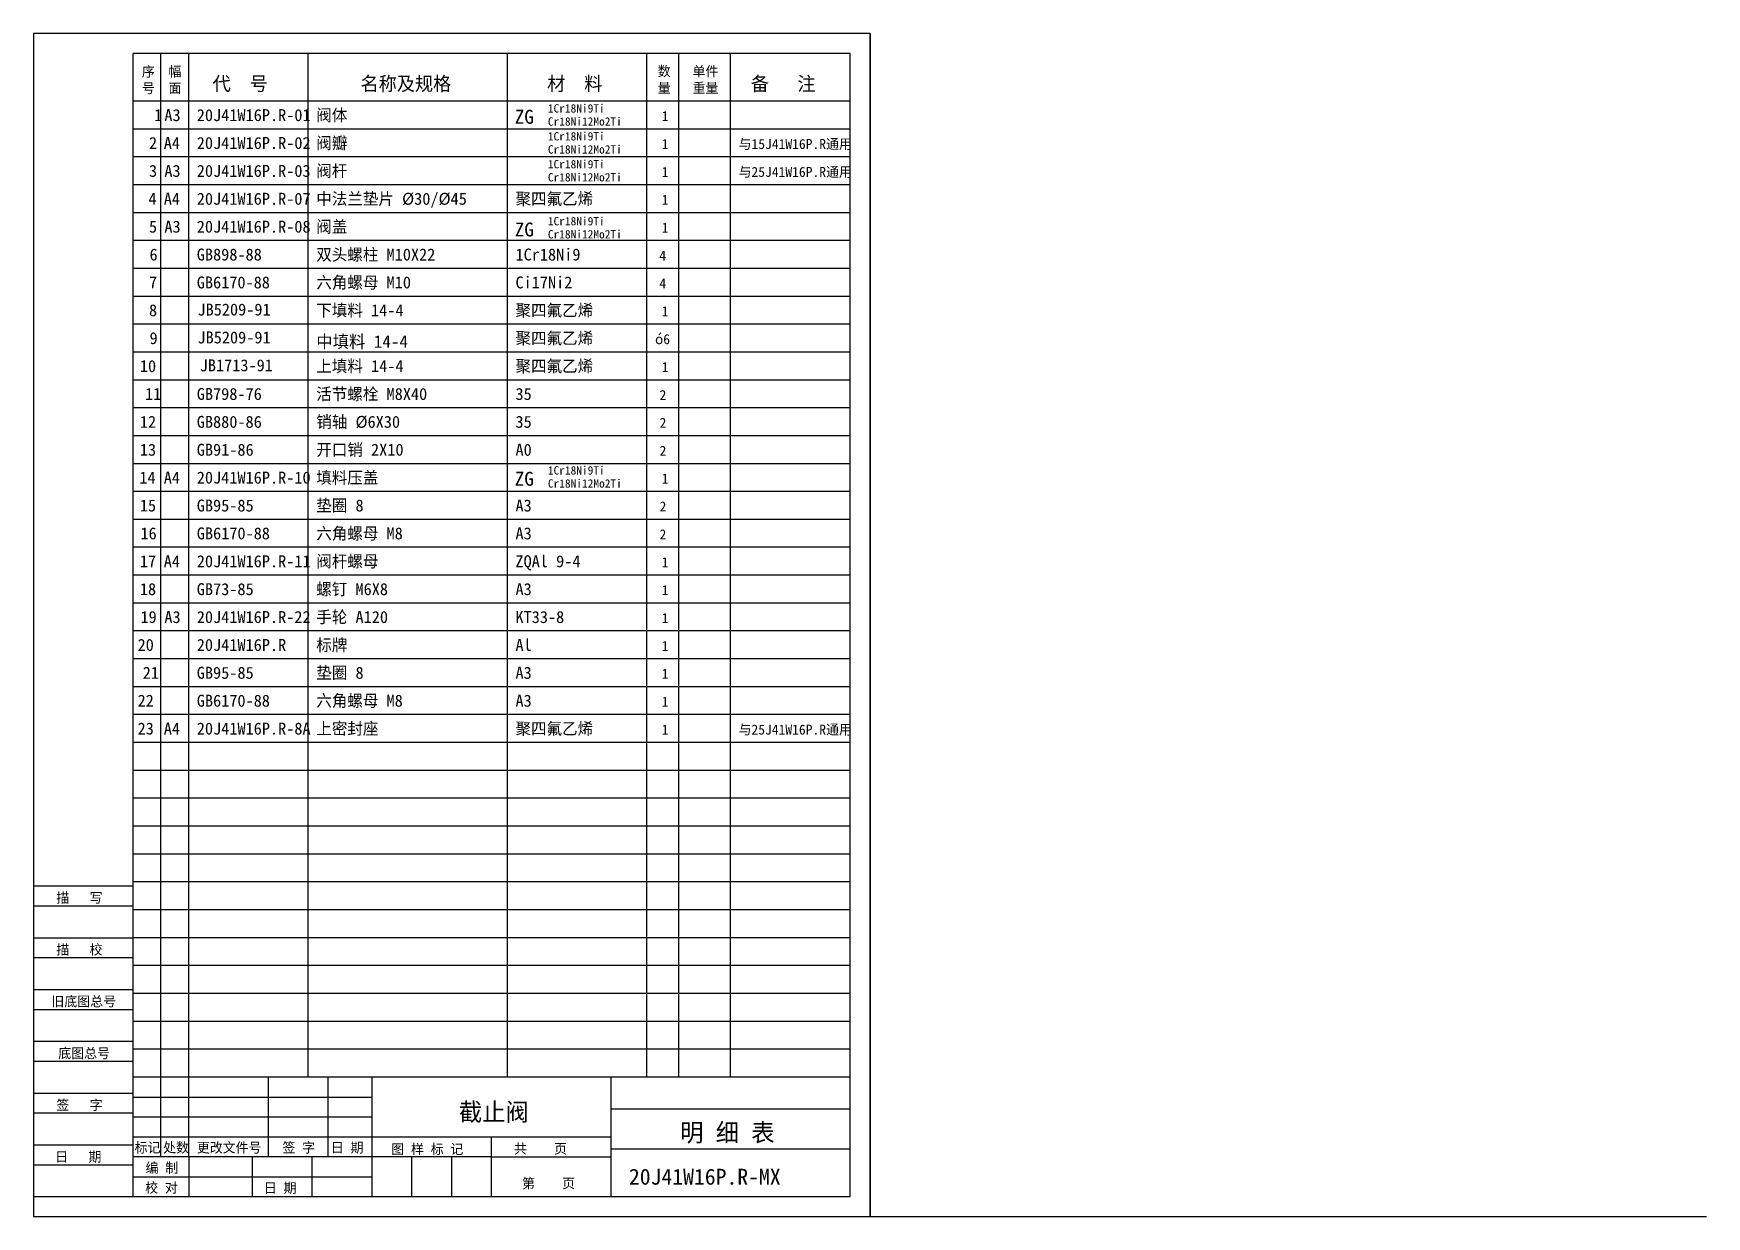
# Model space of a CAD drawing. Header units: metres. Extents: x 0 to 420, y 0 to 297.
import ezdxf

# ---------------------------------------------------------------- set-up
doc = ezdxf.new("R2010")
doc.units = ezdxf.units.M
for name, color, linetype in [('D', 1, 'Continuous'), ('FL', 5, 'Continuous'), ('T', 7, 'Continuous'), ('TL', 4, 'Continuous')]:
    doc.layers.add(name, color=color, linetype=linetype)

# ---------------------------------------------------------------- blocks, each defined once
blk = doc.blocks.new('MXBDT')
at = {"layer": 'FL'}
for p, q in [((0, 297), (0, 0)), ((210, 297), (0, 297)), ((210, 0), (210, 297)), ((205, 273), (25, 273)), ((205, 266), (25, 266)), ((205, 259), (25, 259)), ((205, 252), (25, 252)), ((205, 245), (25, 245)), ((205, 238), (25, 238)), ((205, 231), (25, 231)), ((205, 224), (25, 224)), ((205, 217), (25, 217)), ((205, 210), (25, 210)), ((205, 203), (25, 203)), ((205, 196), (25, 196)), ((205, 189), (25, 189)), ((205, 182), (25, 182)), ((205, 175), (25, 175)), ((205, 168), (25, 168)), ((205, 161), (25, 161)), ((205, 154), (25, 154)), ((205, 147), (25, 147)), ((205, 140), (25, 140)), ((205, 133), (25, 133)), ((205, 126), (25, 126)), ((205, 119), (25, 119)), ((205, 112), (25, 112)), ((205, 105), (25, 105)), ((205, 98), (25, 98)), ((205, 91), (25, 91)), ((205, 84), (25, 84)), ((0, 78), (25, 78)), ((205, 77), (25, 77)), ((0, 70), (25, 70)), ((205, 70), (25, 70)), ((0, 65), (25, 65)), ((205, 63), (25, 63)), ((0, 57), (25, 57)), ((205, 56), (25, 56)), ((0, 52), (25, 52)), ((205, 49), (25, 49)), ((0, 44), (25, 44)), ((205, 42), (25, 42)), ((0, 39), (25, 39)), ((0, 31), (25, 31)), ((25, 30), (85, 30)), ((0, 26), (25, 26)), ((25, 25), (85, 25)), ((0, 18), (25, 18)), ((25, 20), (85, 20)), ((0, 13), (25, 13)), ((39, 15), (39, 5)), ((70, 5), (70, 15)), ((115, 15), (145, 15)), ((25, 10), (85, 10)), ((0, 0), (210, 0))]:
    blk.add_line(p, q, dxfattribs=at)
at = {"layer": 'TL'}
for p, q in [((25, 5), (25, 292)), ((205, 292), (25, 292)), ((32, 35), (32, 292)), ((39, 35), (39, 292)), ((69, 35), (69, 292)), ((119, 35), (119, 292)), ((154, 35), (154, 292)), ((162, 35), (162, 292)), ((175, 35), (175, 292)), ((205, 5), (205, 292)), ((205, 280), (25, 280)), ((0, 83), (25, 83)), ((205, 35), (25, 35)), ((32, 15), (32, 35)), ((39, 15), (39, 35)), ((59, 15), (59, 35)), ((74, 15), (74, 35)), ((85, 5), (85, 35)), ((145, 5), (145, 35)), ((145, 27), (205, 27)), ((85, 20), (145, 20)), ((115, 5), (115, 20)), ((145, 17), (205, 17)), ((115, 15), (25, 15)), ((55, 5), (55, 15)), ((95, 5), (95, 15)), ((105, 5), (105, 15)), ((0, 5), (205, 5))]:
    blk.add_line(p, q, dxfattribs=at)
at = {"layer": 'T'}
for s, height, p in [('序', 2.5, (27.21, 286.18)), ('幅', 2.5, (33.9, 286.21)), ('代  号', 3.5, (44.97, 282.64)), ('名称及规格', 3.5, (82.11, 282.64)), ('材  料', 3.5, (128.96, 282.64)), ('数', 2.5, (156.7, 286.26)), ('单件', 2.5, (165.45, 286.26)), ('备   注', 3.5, (180.09, 282.64)), ('号', 2.5, (27.21, 282.02)), ('面', 2.5, (33.9, 282.04)), ('量', 2.5, (156.7, 282.09)), ('重量', 2.5, (165.45, 282.09)), ('描   写', 2.5, (5.74, 78.76)), ('描   校', 2.5, (5.74, 65.76)), ('旧底图总号', 2.5, (4.49, 52.76)), ('底图总号', 2.5, (6.22, 39.76)), ('签   字', 2.5, (5.74, 26.76)), ('明 细 表', 4.5, (162.36, 18.84)), ('标记', 2.5, (25.39, 16.07)), ('处数', 2.5, (32.54, 16.07)), ('更改文件号', 2.5, (41.01, 16.07)), ('签 字', 2.5, (62.5, 16.07)), ('日 期', 2.5, (74.64, 16.07)), ('图 样 标 记', 2.5, (89.81, 15.68)), (' 共    页', 2.5, (118.92, 15.79)), ('日   期', 2.5, (5.45, 13.76)), ('编 制', 2.5, (28.14, 10.99)), ('校 对', 2.5, (28.05, 5.99)), ('日 期', 2.5, (57.84, 5.93)), ('第    页', 2.5, (122.65, 7.1))]:
    blk.add_text(s, height=height, dxfattribs=at).set_placement(p)

msp = doc.modelspace()

# ---------------------------------------------------------------- linework, layer by layer
at = {"layer": 'FL'}
for p, q in [((210, 297), (210, 0)), ((210, 0), (420, 0))]:
    msp.add_line(p, q, dxfattribs=at)

# ---------------------------------------------------------------- block references
at = {"layer": 'T'}
msp.add_blockref('MXBDT', (0, 0), dxfattribs=at)

# ---------------------------------------------------------------- texts
at = {"layer": 'D'}
for s, height, p in [('1', 3, (30.29, 275)), ('A3', 3, (32.86, 275)), ('20J41W16P.R-01', 3, (41, 275)), ('阀体', 3, (71, 275)), ('ZG', 3.5, (120.84, 274.34)), ('1Cr18Ni9Ti', 2.1, (129.13, 277.14)), ('1', 2.5, (157.7, 275)), ('Cr18Ni12Mo2Ti', 2.1, (129.13, 273.85)), ('2', 3, (29, 268)), ('A4', 3, (32.71, 268)), ('20J41W16P.R-02', 3, (41, 268)), ('阀瓣', 3, (71, 268)), ('Cr18Ni12Mo2Ti', 2.1, (129.13, 266.85)), ('1Cr18Ni9Ti', 2.1, (129.13, 270.14)), ('1', 2.5, (157.7, 268)), ('与15J41W16P.R通用', 2.5, (177, 268)), ('1Cr18Ni9Ti', 2.1, (129.13, 263.14)), ('3', 3, (29, 261)), ('A3', 3, (32.86, 261)), ('20J41W16P.R-03', 3, (41, 261)), ('阀杆 ', 3, (71, 261)), ('Cr18Ni12Mo2Ti', 2.1, (129.13, 259.85)), ('1', 2.5, (157.7, 261)), ('与25J41W16P.R通用', 2.5, (177, 261)), ('4', 3, (28.86, 254)), ('A4', 3, (32.71, 254)), ('20J41W16P.R-07', 3, (41, 254)), ('中法兰垫片 %%C30/%%C45', 3, (71, 254)), ('聚四氟乙烯', 3, (121, 254)), ('1', 2.5, (157.7, 254)), ('5', 3, (29, 247)), ('A3', 3, (32.86, 247)), ('20J41W16P.R-08', 3, (41, 247)), ('阀盖', 3, (71, 247)), ('ZG', 3.5, (120.84, 246.03)), ('1Cr18Ni9Ti', 2.1, (129.13, 248.83)), ('1', 2.5, (157.7, 247)), ('Cr18Ni12Mo2Ti', 2.1, (129.13, 245.54)), ('6', 3, (29.14, 240)), ('GB898-88', 3, (41, 240)), ('双头螺柱 M10X22', 3, (71, 240)), ('1Cr18Ni9', 3, (121, 240)), ('4', 2.5, (157.11, 240)), ('7', 3, (29, 233)), ('GB6170-88', 3, (41, 233)), ('六角螺母 M10', 3, (71, 233)), ('Ci17Ni2', 3, (121, 233)), ('4', 2.5, (157.11, 233)), ('8', 3, (29, 226)), ('JB5209-91', 3, (41.17, 226.19)), ('下填料 14-4', 3, (71, 226)), ('聚四氟乙烯', 3, (121, 226)), ('1', 2.5, (157.7, 226)), ('9', 3, (29.14, 219)), ('JB5209-91', 3, (41.17, 219.19)), ('中填料 14-4', 3.15, (71.02, 218.08)), ('聚四氟乙烯', 3, (121, 219)), ('%%2436', 2.5, (156.04, 219)), ('10', 3, (26.71, 212)), ('JB1713-91', 3, (41.74, 212.19)), ('上填料 14-4', 3, (71, 212)), ('聚四氟乙烯', 3, (121, 212)), ('1', 2.5, (157.7, 212)), ('11', 3, (28, 205)), ('GB798-76', 3, (41, 205)), ('活节螺栓 M8X40', 3, (71, 205)), ('35', 3, (121, 205)), ('2', 2.5, (157.17, 205)), ('12', 3, (26.71, 198)), ('GB880-86', 3, (41, 198)), ('销轴 %%C6X30', 3, (71, 198)), ('35', 3, (121, 198)), ('2', 2.5, (157.17, 198)), ('13', 3, (26.71, 191)), ('GB91-86', 3, (41, 191)), ('开口销 2X10', 3, (71, 191)), ('A0', 3, (121, 191)), ('2', 2.5, (157.17, 191)), ('14', 3, (26.57, 184)), ('A4', 3, (32.71, 184)), ('20J41W16P.R-10', 3, (41, 184)), ('填料压盖', 3, (71, 184)), ('ZG', 3.5, (120.84, 183.47)), ('Cr18Ni12Mo2Ti', 2.1, (129.13, 182.98)), ('1Cr18Ni9Ti', 2.1, (129.13, 186.27)), ('1', 2.5, (157.7, 184)), ('15', 3, (26.71, 177)), ('GB95-85', 3, (41, 177)), ('垫圈 8', 3, (71, 177)), ('A3', 3, (121, 177)), ('2', 2.5, (157.17, 177)), ('16', 3, (26.86, 170)), ('GB6170-88', 3, (41, 170)), ('六角螺母 M8', 3, (71, 170)), ('A3', 3, (121, 170)), ('2', 2.5, (157.17, 170)), ('17', 3, (26.71, 163)), ('A4', 3, (32.71, 163)), ('20J41W16P.R-11', 3, (41, 163)), ('阀杆螺母', 3, (71, 163)), ('ZQAl 9-4', 3, (121, 163)), ('1', 2.5, (157.7, 163)), ('18', 3, (26.71, 156)), ('GB73-85', 3, (41, 156)), ('螺钉 M6X8', 3, (71, 156)), ('A3', 3, (121, 156)), ('1', 2.5, (157.7, 156)), ('19', 3, (26.86, 149)), ('A3', 3, (32.86, 149)), ('20J41W16P.R-22', 3, (41, 149)), ('手轮 A120', 3, (71, 149)), ('KT33-8', 3, (121, 149)), ('1', 2.5, (157.7, 149)), ('20', 3, (26.14, 142)), ('20J41W16P.R', 3, (41, 142)), ('标牌', 3, (71, 142)), ('Al', 3, (121, 142)), ('1', 2.5, (157.7, 142)), ('21', 3, (27.43, 135)), ('GB95-85', 3, (41, 135)), ('垫圈 8', 3, (71, 135)), ('A3', 3, (121, 135)), ('1', 2.5, (157.7, 135)), ('22', 3, (26.14, 128)), ('GB6170-88', 3, (41, 128)), ('六角螺母 M8', 3, (71, 128)), ('A3', 3, (121, 128)), ('1', 2.5, (157.7, 128)), ('23', 3, (26.14, 121)), ('A4', 3, (32.71, 121)), ('20J41W16P.R-8A', 3, (41, 121)), ('上密封座', 3, (71, 121)), ('聚四氟乙烯', 3, (121, 121)), ('1', 2.5, (157.7, 121)), ('与25J41W16P.R通用', 2.5, (177, 121)), ('截止阀', 4.5, (106.79, 24)), ('20J41W16P.R-MX', 4, (149.48, 8))]:
    msp.add_text(s, height=height, dxfattribs=at).set_placement(p)

doc.saveas('drawing.dxf')
